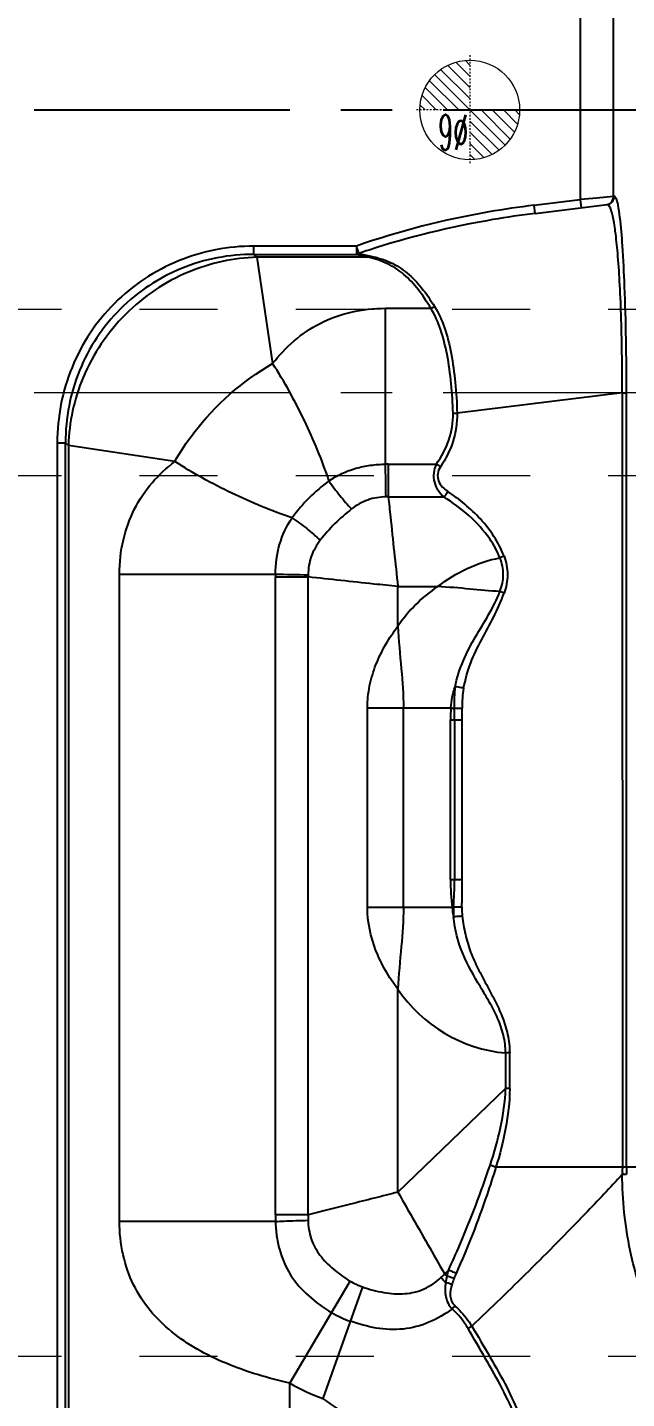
# Model space of a CAD drawing. Header units: millimetres. Extents: x 2634 to 3034, y 1430 to 1883.
# Drawn here: x 2707 to 2743.1, y 1595.1 to 1677.6 of the extents above; entities that cross this region are included whole.
import ezdxf
from ezdxf.enums import TextEntityAlignment as Align

# ---------------------------------------------------------------- set-up
doc = ezdxf.new("R2010")
doc.units = ezdxf.units.MM
doc.linetypes.add('CENTER', pattern=[0.6, 0.375, -0.075, 0.075, -0.075])
doc.linetypes.add('HIDDEN', pattern=[0.2, 0.1, -0.1])
doc.layers.add('cool', color=153, linetype='HIDDEN', lineweight=9)
doc.layers.add('epin', color=13, linetype='Continuous', lineweight=9)
doc.styles.add('TXT05', font='txt.shx', dxfattribs={"width": 0.5, "bigfont": 'gbcbig.shx'})

# ---------------------------------------------------------------- blocks, each defined once
blk = doc.blocks.new('epin_ejp_6')
at = {"layer": 'epin'}
h = blk.add_hatch(dxfattribs=at)
h.set_pattern_fill('_ANSI31', color=123, scale=0.15, angle=90)
h.set_pattern_definition([(135, (119, 124), (-0.3367596, -0.3367596), [])])
h.paths.add_polyline_path([(0, 3, 0.414214), (-3, 0), (0, 0)])
h.paths.add_polyline_path([(3, 0), (0, 0), (0, -3, 0.414214)])
at = {"layer": 'epin', "color": 1, "linetype": 'CENTER', "ltscale": 0.12}
for p, q in [((0, -3.3), (0, 3.3)), ((-3.3, 0), (3.3, 0))]:
    blk.add_line(p, q, dxfattribs=at)
at = {"layer": 'epin'}
blk.add_circle((0, 0), 3, dxfattribs=at)
at = {"layer": 'epin', "color": 6, "style": 'TXT05', "width": 0.5}
blk.add_text('%%c6', height=2.1, dxfattribs=at).set_placement((0.995, 1.35), align=Align.MIDDLE)

msp = doc.modelspace()

# ---------------------------------------------------------------- linework, layer by layer
at = {"color": 7, "linetype": 'Continuous'}
for p, q in [((2740.265, 1679.497), (2740.265, 1667.281)), ((2742.273, 1667.466), (2742.273, 1679.312)), ((2737.488, 1666.94), (2740.265, 1667.281)), ((2741.029, 1667.351), (2740.265, 1667.281)), ((2740.265, 1667.281), (2740.326, 1666.782)), ((2741.661, 1667.41), (2741.029, 1667.351)), ((2742.273, 1667.466), (2741.661, 1667.41)), ((2742.324, 1667.472), (2742.273, 1667.466)), ((2737.549, 1666.441), (2737.488, 1666.94)), ((2737.549, 1666.441), (2741.883, 1666.973)), ((2720.64, 1663.981), (2720.64, 1664.476)), ((2726.804, 1664.476), (2720.64, 1664.476)), ((2720.64, 1663.981), (2720.812, 1663.809)), ((2720.64, 1663.981), (2726.804, 1663.981)), ((2727.514, 1663.809), (2720.812, 1663.809)), ((2720.812, 1663.809), (2721.764, 1657.405)), ((2726.804, 1664.476), (2726.804, 1663.981)), ((2728.551, 1651.355), (2728.551, 1660.733)), ((2728.551, 1660.733), (2731.282, 1660.733)), ((2742.793, 1655.644), (2732.861, 1654.424)), ((2742.793, 1655.644), (2742.805, 1609.037)), ((2742.793, 1655.644), (2743.053, 1655.644)), ((2743.053, 1609.037), (2743.053, 1655.644)), ((2708.806, 1652.643), (2708.806, 1576.099)), ((2708.806, 1652.643), (2709.302, 1652.643)), ((2709.302, 1576.099), (2709.302, 1652.643)), ((2709.474, 1652.471), (2709.302, 1652.643)), ((2709.474, 1652.471), (2709.474, 1576.758)), ((2715.878, 1651.519), (2709.474, 1652.471)), ((2728.72, 1651.357), (2728.72, 1649.383)), ((2728.72, 1651.357), (2731.612, 1651.357)), ((2728.72, 1649.383), (2732.065, 1649.383)), ((2712.55, 1605.775), (2712.55, 1644.732)), ((2712.55, 1644.732), (2721.927, 1644.732)), ((2721.926, 1606.172), (2721.926, 1644.563)), ((2721.926, 1644.563), (2723.9, 1644.563)), ((2723.9, 1606.172), (2723.9, 1644.563)), ((2729.299, 1641.596), (2729.299, 1643.983)), ((2729.299, 1643.983), (2731.687, 1643.983)), ((2727.466, 1624.669), (2727.466, 1636.688)), ((2727.466, 1636.688), (2732.487, 1636.688)), ((2729.636, 1624.669), (2729.636, 1636.688)), ((2732.461, 1626.355), (2732.461, 1635.971)), ((2732.461, 1635.971), (2733.166, 1635.971)), ((2732.709, 1635.971), (2732.709, 1626.354)), ((2733.166, 1626.354), (2733.166, 1635.971)), ((2732.461, 1626.355), (2733.166, 1626.354)), ((2732.561, 1624.669), (2727.466, 1624.669)), ((2729.299, 1607.534), (2729.299, 1619.761)), ((2735.782, 1615.914), (2735.782, 1613.767)), ((2736.025, 1615.914), (2735.782, 1615.914)), ((2736.025, 1613.767), (2736.025, 1615.914)), ((2729.299, 1607.534), (2735.782, 1613.767)), ((2736.025, 1613.767), (2735.782, 1613.767)), ((2743.704, 1609.037), (2735.195, 1609.037)), ((2742.809, 1608.611), (2743.057, 1608.616)), ((2723.9, 1606.172), (2721.926, 1606.172)), ((2721.932, 1605.775), (2712.55, 1605.775)), ((2732.335, 1602.83), (2732.109, 1602.613)), ((2722.792, 1596.045), (2726.426, 1602.183)), ((2727.16, 1601.838), (2724.786, 1595.114)), ((2732.238, 1602.478), (2732.109, 1602.613)), ((2722.792, 1593.197), (2722.792, 1596.045))]:
    msp.add_line(p, q, dxfattribs=at)
at = {"color": 1, "linetype": 'CENTER', "ltscale": 41}
msp.add_line((2633.625, 1672.672), (3033.625, 1672.672), dxfattribs=at)
at = {"color": 7, "linetype": 'Continuous'}
for centre, radius, start, end in [((2741.771, 1667.465), 0.502, 277.02978, 0.05849), ((2733.041, 1688.159), 24.969, 255.53515, 256.63244), ((2742.029, 1620.219), 46.335, 108.40532, 108.97992), ((2733.399, 1691.122), 27.841, 256.62709, 258.14361), ((2733.886, 1691.688), 28.598, 256.6194, 257.12575), ((2742.177, 1619.778), 46.8, 108.19009, 108.40591), ((2731.837, 1685.566), 31.158, 271.43722, 271.88414), ((2728.724, 1639.778), 11.578, 90.02254, 90.858), ((2449.243, 1645.642), 279.366, 0.76728, 1.17183), ((2731.67, 1641.613), 10.9, 126.71163, 143.28858), ((2728.62, 1641.565), 7.818, 89.26939, 90.26213), ((2733.184, 1640.099), 10.851, 127.93969, 142.05979), ((2733.499, 1644.559), 11.573, 179.14185, 179.97769), ((2727.624, 1923.489), 278.815, 268.82919, 269.23457), ((2731.719, 1644.663), 7.819, 179.7377, 180.73018), ((2736.595, 1636.688), 8.793, 123.9312, 146.0688), ((2742.174, 1635.972), 9.714, 175.77043, 180.00254), ((2735.32, 1658.295), 21.792, 262.53086, 263.07264), ((2718.773, 1635.955), 13.936, 0.06658, 2.90875), ((2732.037, 1701.683), 65.024, 270.57675, 270.99004), ((2682.585, 1635.937), 50.581, 0.03915, 0.82924), ((2746.437, 1626.342), 13.976, 179.94831, 186.87358), ((2735.186, 1612.639), 12.313, 101.89652, 102.31073), ((2737.148, 1625.067), 4.604, 184.96053, 192.00769), ((2739.63, 1624.356), 6.99, 177.28087, 182.02407), ((2732.025, 1530.261), 94.429, 89.31672, 89.62175), ((2739.267, 1624.623), 6.117, 179.43364, 184.43812), ((2736.595, 1624.669), 8.793, 213.9312, 264.69754), ((2764.246, 1609.037), 21.193, 180, 181.1383), ((2734.578, 1606.173), 12.652, 180.00469, 181.80242), ((2732.528, 1605.938), 8.631, 178.44786, 180.60793), ((2736.641, 1601.458), 4.52, 162.33785, 166.9621), ((2737.338, 1600.601), 4.978, 155.77919, 159.70886), ((2728.454, 1605.548), 3.929, 238.92798, 250.75882), ((2726.283, 1608.361), 8.185, 313.24394, 315.38392), ((2653.354, 1531.084), 106.084, 42.01402, 42.24098), ((2728.551, 1605.775), 6.369, 239.3824, 250.55168), ((2728.551, 1605.775), 11.306, 239.38361, 250.55095)]:
    msp.add_arc(centre, radius, start, end, dxfattribs=at)
for points, knots in [([(2741.883, 1666.973), (2742, 1666.988), (2742.234, 1667.107), (2742.323, 1667.353), (2742.323, 1667.472)], [0, 0, 0, 0, 0.49977, 1, 1, 1, 1]), ([(2742.425, 1667.364), (2742.417, 1667.379), (2742.393, 1667.422), (2742.356, 1667.463), (2742.324, 1667.472)], [0, 0, 0, 0, 0.335363, 1, 1, 1, 1]), ([(2742.661, 1666.21), (2742.63, 1666.461), (2742.573, 1666.848), (2742.488, 1667.239), (2742.425, 1667.364)], [0, 0, 0, 0, 0.644421, 1, 1, 1, 1]), ([(2737.488, 1666.94), (2736.578, 1666.826), (2732.96, 1666.286), (2729.39, 1665.388), (2726.804, 1664.476)], [0, 0, 0, 0, 0.250582, 1, 1, 1, 1]), ([(2737.549, 1666.441), (2736.701, 1666.337), (2733.327, 1665.843), (2729.995, 1665.037), (2727.567, 1664.239)], [0, 0, 0, 0, 0.250481, 1, 1, 1, 1]), ([(2742.793, 1655.644), (2742.796, 1656.452), (2742.789, 1658.022), (2742.74, 1660.266), (2742.655, 1662.264), (2742.541, 1663.937), (2742.422, 1665.102), (2742.311, 1665.842), (2742.234, 1666.25), (2742.15, 1666.573), (2742.071, 1666.802), (2741.96, 1666.983), (2741.882, 1666.973)], [0, 0, 0, 0, 0.211531, 0.410883, 0.587754, 0.735124, 0.849655, 0.894352, 0.930732, 0.958995, 0.979452, 1, 1, 1, 1]), ([(2743.053, 1655.644), (2743.052, 1657.781), (2743.013, 1660.732), (2742.842, 1664.253), (2742.73, 1665.638), (2742.661, 1666.21)], [0, 0, 0, 0, 0.606049, 0.836734, 1, 1, 1, 1]), ([(2720.64, 1664.476), (2719.098, 1664.476), (2715.981, 1663.877), (2712.03, 1661.253), (2709.406, 1657.301), (2708.807, 1654.184), (2708.806, 1652.643)], [0, 0, 0, 0, 0.250044, 0.500006, 0.749966, 1, 1, 1, 1]), ([(2720.64, 1663.981), (2719.162, 1663.983), (2716.173, 1663.413), (2712.383, 1660.899), (2709.87, 1657.11), (2709.3, 1654.121), (2709.302, 1652.643)], [0, 0, 0, 0, 0.25012, 0.500004, 0.749885, 1, 1, 1, 1]), ([(2720.812, 1663.809), (2719.412, 1663.767), (2716.481, 1663.127), (2712.702, 1660.581), (2710.156, 1656.801), (2709.516, 1653.871), (2709.474, 1652.471)], [0, 0, 0, 0, 0.239514, 0.5, 0.760486, 1, 1, 1, 1]), ([(2726.959, 1664.035), (2726.95, 1664.059), (2726.899, 1664.206), (2726.85, 1664.354), (2726.804, 1664.476)], [0, 0, 0, 0, 0.162068, 1, 1, 1, 1]), ([(2731.282, 1660.733), (2731.045, 1661.125), (2730.567, 1661.854), (2729.712, 1662.794), (2728.686, 1663.468), (2727.915, 1663.72), (2727.514, 1663.809)], [0, 0, 0, 0, 0.273957, 0.520225, 0.754538, 1, 1, 1, 1]), ([(2727.679, 1663.874), (2728.083, 1663.789), (2728.863, 1663.547), (2729.904, 1662.882), (2730.778, 1661.953), (2731.268, 1661.228), (2731.51, 1660.838)], [0, 0, 0, 0, 0.246011, 0.480564, 0.726542, 1, 1, 1, 1]), ([(2721.764, 1657.405), (2722.151, 1657.898), (2723.009, 1658.83), (2724.613, 1659.915), (2726.5, 1660.586), (2727.858, 1660.733), (2728.551, 1660.733)], [0, 0, 0, 0, 0.240175, 0.481747, 0.734582, 1, 1, 1, 1]), ([(2732.618, 1654.417), (2732.587, 1655.599), (2732.434, 1657.31), (2731.921, 1659.422), (2731.525, 1660.338), (2731.282, 1660.733)], [0, 0, 0, 0, 0.544603, 0.786432, 1, 1, 1, 1]), ([(2731.51, 1660.838), (2731.756, 1660.439), (2732.161, 1659.513), (2732.538, 1657.967), (2732.774, 1656.244), (2732.848, 1655.042), (2732.861, 1654.424)], [0, 0, 0, 0, 0.212324, 0.453956, 0.720084, 1, 1, 1, 1]), ([(2715.878, 1651.518), (2716.222, 1652.119), (2717.778, 1654.443), (2719.942, 1656.361), (2721.765, 1657.405)], [0, 0, 0, 0, 0.248048, 1, 1, 1, 1]), ([(2725.154, 1650.351), (2724.744, 1651.592), (2723.737, 1654.012), (2722.477, 1656.31), (2721.764, 1657.405)], [0, 0, 0, 0, 0.500038, 1, 1, 1, 1]), ([(2731.612, 1651.357), (2731.924, 1651.797), (2732.451, 1652.767), (2732.633, 1653.869), (2732.618, 1654.417)], [0, 0, 0, 0, 0.496005, 1, 1, 1, 1]), ([(2732.861, 1654.424), (2732.876, 1653.845), (2732.696, 1652.687), (2732.169, 1651.653), (2731.854, 1651.183)], [0, 0, 0, 0, 0.505892, 1, 1, 1, 1]), ([(2712.55, 1644.732), (2712.55, 1645.425), (2712.696, 1646.783), (2713.37, 1648.668), (2714.448, 1650.278), (2715.388, 1651.128), (2715.878, 1651.519)], [0, 0, 0, 0, 0.265408, 0.518282, 0.759857, 1, 1, 1, 1]), ([(2722.931, 1648.129), (2721.691, 1648.539), (2719.271, 1649.546), (2716.973, 1650.806), (2715.878, 1651.519)], [0, 0, 0, 0, 0.500038, 1, 1, 1, 1]), ([(2725.154, 1650.351), (2725.405, 1650.509), (2725.919, 1650.812), (2726.764, 1651.126), (2727.648, 1651.304), (2728.25, 1651.35), (2728.551, 1651.355)], [0, 0, 0, 0, 0.248027, 0.497307, 0.748439, 1, 1, 1, 1]), ([(2731.612, 1651.357), (2731.529, 1651.191), (2731.415, 1650.825), (2731.475, 1650.088), (2731.805, 1649.615), (2732.065, 1649.383)], [0, 0, 0, 0, 0.256338, 0.517524, 1, 1, 1, 1]), ([(2731.854, 1651.183), (2731.836, 1651.198), (2731.76, 1651.262), (2731.677, 1651.318), (2731.611, 1651.357)], [0, 0, 0, 0, 0.2375, 1, 1, 1, 1]), ([(2731.854, 1651.183), (2731.774, 1651.062), (2731.653, 1650.783), (2731.714, 1650.33), (2731.965, 1649.965), (2732.19, 1649.782), (2732.308, 1649.702)], [0, 0, 0, 0, 0.251154, 0.503179, 0.752954, 1, 1, 1, 1]), ([(2725.154, 1650.351), (2725.359, 1650.046), (2725.794, 1649.466), (2726.266, 1648.914), (2726.513, 1648.656)], [0, 0, 0, 0, 0.50726, 1, 1, 1, 1]), ([(2732.308, 1649.702), (2732.261, 1649.611), (2732.183, 1649.499), (2732.089, 1649.404), (2732.065, 1649.383)], [0, 0, 0, 0, 0.765289, 1, 1, 1, 1]), ([(2735.683, 1645.818), (2735.372, 1646.644), (2734.371, 1648.125), (2733.016, 1649.228), (2732.308, 1649.702)], [0, 0, 0, 0, 0.509029, 1, 1, 1, 1]), ([(2728.584, 1649.383), (2728.212, 1649.381), (2727.463, 1649.26), (2726.805, 1648.884), (2726.513, 1648.656)], [0, 0, 0, 0, 0.501055, 1, 1, 1, 1]), ([(2728.72, 1649.383), (2728.763, 1648.981), (2728.955, 1647.181), (2729.147, 1645.381), (2729.299, 1643.983)], [0, 0, 0, 0, 0.223126, 1, 1, 1, 1]), ([(2735.44, 1645.715), (2735.28, 1646.115), (2734.461, 1647.597), (2733.121, 1648.715), (2732.065, 1649.383)], [0, 0, 0, 0, 0.256104, 1, 1, 1, 1]), ([(2721.927, 1644.732), (2721.934, 1645.332), (2722.093, 1646.531), (2722.6, 1647.637), (2722.931, 1648.129)], [0, 0, 0, 0, 0.502734, 1, 1, 1, 1]), ([(2722.931, 1648.129), (2723.237, 1647.924), (2723.817, 1647.488), (2724.369, 1647.017), (2724.626, 1646.77)], [0, 0, 0, 0, 0.507648, 1, 1, 1, 1]), ([(2724.626, 1646.77), (2724.399, 1646.478), (2724.023, 1645.82), (2723.901, 1645.071), (2723.9, 1644.699)], [0, 0, 0, 0, 0.498917, 1, 1, 1, 1]), ([(2731.687, 1643.983), (2732.242, 1644.4), (2733.425, 1645.142), (2734.757, 1645.595), (2735.44, 1645.715)], [0, 0, 0, 0, 0.5005, 1, 1, 1, 1]), ([(2735.436, 1643.685), (2735.562, 1644.007), (2735.713, 1644.7), (2735.57, 1645.397), (2735.44, 1645.715)], [0, 0, 0, 0, 0.501422, 1, 1, 1, 1]), ([(2735.683, 1645.818), (2735.664, 1645.808), (2735.584, 1645.771), (2735.503, 1645.738), (2735.44, 1645.715)], [0, 0, 0, 0, 0.23739, 1, 1, 1, 1]), ([(2735.683, 1645.818), (2735.816, 1645.464), (2735.96, 1644.703), (2735.818, 1643.944), (2735.695, 1643.586)], [0, 0, 0, 0, 0.49958, 1, 1, 1, 1]), ([(2729.299, 1643.983), (2728.815, 1644.036), (2727.015, 1644.228), (2725.215, 1644.422), (2723.9, 1644.563)], [0, 0, 0, 0, 0.269306, 1, 1, 1, 1]), ([(2735.436, 1643.685), (2734.832, 1643.723), (2733.584, 1643.844), (2732.334, 1643.952), (2731.687, 1643.983)], [0, 0, 0, 0, 0.482847, 1, 1, 1, 1]), ([(2732.744, 1637.957), (2732.849, 1638.497), (2733.187, 1639.539), (2734.182, 1641.408), (2735.07, 1642.72), (2735.436, 1643.685)], [0, 0, 0, 0, 0.260063, 0.512436, 1, 1, 1, 1]), ([(2733.253, 1637.869), (2733.354, 1638.385), (2733.639, 1639.398), (2734.325, 1640.802), (2735.092, 1642.152), (2735.502, 1643.104), (2735.695, 1643.586)], [0, 0, 0, 0, 0.253031, 0.502368, 0.750156, 1, 1, 1, 1]), ([(2735.695, 1643.586), (2735.677, 1643.595), (2735.591, 1643.631), (2735.504, 1643.663), (2735.436, 1643.685)], [0, 0, 0, 0, 0.223872, 1, 1, 1, 1]), ([(2727.466, 1636.688), (2727.466, 1637.132), (2727.558, 1638.022), (2728.077, 1639.727), (2728.768, 1640.887), (2729.299, 1641.596)], [0, 0, 0, 0, 0.250369, 0.500509, 1, 1, 1, 1]), ([(2729.299, 1641.596), (2729.341, 1640.741), (2729.503, 1639.11), (2729.636, 1637.472), (2729.636, 1636.688)], [0, 0, 0, 0, 0.52182, 1, 1, 1, 1]), ([(2733.253, 1637.869), (2733.213, 1637.879), (2733.044, 1637.914), (2732.874, 1637.942), (2732.744, 1637.957)], [0, 0, 0, 0, 0.241028, 1, 1, 1, 1]), ([(2733.151, 1624.683), (2733.152, 1624.823), (2733.162, 1625.171), (2733.157, 1625.728), (2733.166, 1626.146), (2733.166, 1626.354)], [0, 0, 0, 0, 0.25, 0.624995, 1, 1, 1, 1]), ([(2729.299, 1619.761), (2728.768, 1620.47), (2727.847, 1622.006), (2727.465, 1623.786), (2727.466, 1624.669)], [0, 0, 0, 0, 0.500655, 1, 1, 1, 1]), ([(2729.636, 1624.669), (2729.636, 1623.885), (2729.503, 1622.248), (2729.341, 1620.616), (2729.299, 1619.761)], [0, 0, 0, 0, 0.478197, 1, 1, 1, 1]), ([(2733.169, 1624.15), (2733.127, 1624.145), (2732.952, 1624.129), (2732.777, 1624.116), (2732.644, 1624.109)], [0, 0, 0, 0, 0.2409, 1, 1, 1, 1]), ([(2735.782, 1615.914), (2735.78, 1616.274), (2735.686, 1616.994), (2735.323, 1618.014), (2734.82, 1618.971), (2734.061, 1620.221), (2733.12, 1621.849), (2732.711, 1623.341), (2732.645, 1624.11)], [0, 0, 0, 0, 0.121823, 0.243229, 0.364698, 0.487189, 0.738695, 1, 1, 1, 1]), ([(2733.169, 1624.149), (2733.215, 1623.78), (2733.336, 1623.049), (2733.648, 1621.986), (2734.107, 1620.99), (2734.621, 1620.034), (2735.137, 1619.078), (2735.605, 1618.088), (2735.938, 1617.03), (2736.023, 1616.287), (2736.025, 1615.914)], [0, 0, 0, 0, 0.126882, 0.252459, 0.376647, 0.499955, 0.623052, 0.747187, 0.872892, 1, 1, 1, 1]), ([(2734.842, 1609.151), (2735.09, 1609.898), (2735.523, 1611.413), (2735.76, 1612.98), (2735.782, 1613.767)], [0, 0, 0, 0, 0.499789, 1, 1, 1, 1]), ([(2736.025, 1613.767), (2736.025, 1612.962), (2735.831, 1611.358), (2735.429, 1609.802), (2735.195, 1609.037)], [0, 0, 0, 0, 0.501624, 1, 1, 1, 1]), ([(2732.335, 1602.83), (2732.572, 1603.337), (2733.501, 1605.406), (2734.304, 1607.531), (2734.842, 1609.151)], [0, 0, 0, 0, 0.24695, 1, 1, 1, 1]), ([(2735.195, 1609.037), (2735.025, 1608.486), (2734.321, 1606.32), (2733.494, 1604.195), (2732.798, 1602.644)], [0, 0, 0, 0, 0.253406, 1, 1, 1, 1]), ([(2742.809, 1608.611), (2742.438, 1608.208), (2741.689, 1607.415), (2739.826, 1605.458), (2737.198, 1602.789), (2734.895, 1600.564), (2733.742, 1599.469)], [0, 0, 0, 0, 0.127557, 0.254173, 0.629506, 1, 1, 1, 1]), ([(2735.195, 1609.037), (2735.167, 1609.048), (2735.051, 1609.091), (2734.933, 1609.128), (2734.842, 1609.151)], [0, 0, 0, 0, 0.241434, 1, 1, 1, 1]), ([(2742.805, 1609.037), (2742.805, 1608.966), (2742.777, 1608.824), (2742.808, 1608.682), (2742.809, 1608.611)], [0, 0, 0, 0, 0.499999, 1, 1, 1, 1]), ([(2746.781, 1595.345), (2746.682, 1595.581), (2746.385, 1596.145), (2745.842, 1597.14), (2745.168, 1598.452), (2744.451, 1600.067), (2743.778, 1601.951), (2743.038, 1604.798), (2742.8, 1607.073), (2742.798, 1608.611)], [0, 0, 0, 0, 0.054731, 0.136406, 0.242876, 0.370478, 0.514658, 0.670589, 1, 1, 1, 1]), ([(2729.299, 1607.534), (2728.347, 1607.29), (2726.546, 1606.841), (2724.747, 1606.386), (2723.9, 1606.172)], [0, 0, 0, 0, 0.529556, 1, 1, 1, 1]), ([(2729.299, 1607.534), (2729.55, 1607.091), (2730.49, 1605.452), (2731.425, 1603.811), (2732.109, 1602.613)], [0, 0, 0, 0, 0.269274, 1, 1, 1, 1]), ([(2722.792, 1596.045), (2721.486, 1596.338), (2719.573, 1596.905), (2717.223, 1598.036), (2715.669, 1599.09), (2714.335, 1600.375), (2713.319, 1601.953), (2712.687, 1603.788), (2712.55, 1605.105), (2712.55, 1605.775)], [0, 0, 0, 0, 0.260844, 0.38613, 0.507095, 0.625199, 0.744485, 0.869298, 1, 1, 1, 1]), ([(2721.932, 1605.775), (2722.099, 1605.783), (2722.753, 1605.81), (2723.409, 1605.834), (2723.897, 1605.847)], [0, 0, 0, 0, 0.253953, 1, 1, 1, 1]), ([(2721.932, 1605.775), (2721.941, 1605.492), (2721.991, 1604.927), (2722.204, 1603.821), (2722.772, 1602.514), (2723.896, 1601.234), (2724.821, 1600.582), (2725.307, 1600.294)], [0, 0, 0, 0, 0.126011, 0.251668, 0.500366, 0.748816, 1, 1, 1, 1]), ([(2723.897, 1605.847), (2723.901, 1605.472), (2724.02, 1604.719), (2724.577, 1603.703), (2725.41, 1602.859), (2726.073, 1602.396), (2726.427, 1602.183)], [0, 0, 0, 0, 0.241638, 0.481104, 0.73398, 1, 1, 1, 1]), ([(2732.798, 1602.644), (2732.725, 1602.688), (2732.573, 1602.76), (2732.415, 1602.814), (2732.335, 1602.83)], [0, 0, 0, 0, 0.513432, 1, 1, 1, 1]), ([(2727.16, 1601.838), (2727.579, 1601.692), (2728.421, 1601.466), (2729.694, 1601.364), (2730.915, 1601.648), (2731.593, 1602.119), (2731.89, 1602.399)], [0, 0, 0, 0, 0.265744, 0.518498, 0.756167, 1, 1, 1, 1]), ([(2732.172, 1602.087), (2732.138, 1601.813), (2732.11, 1601.25), (2732.364, 1600.711), (2732.562, 1600.515)], [0, 0, 0, 0, 0.498046, 1, 1, 1, 1]), ([(2732.55, 1601.974), (2732.521, 1601.986), (2732.398, 1602.033), (2732.271, 1602.069), (2732.172, 1602.087)], [0, 0, 0, 0, 0.240664, 1, 1, 1, 1]), ([(2732.669, 1602.328), (2732.636, 1602.345), (2732.497, 1602.408), (2732.351, 1602.456), (2732.238, 1602.478)], [0, 0, 0, 0, 0.244447, 1, 1, 1, 1]), ([(2732.55, 1601.974), (2732.486, 1601.755), (2732.382, 1601.317), (2732.56, 1600.853), (2732.72, 1600.71)], [0, 0, 0, 0, 0.514659, 1, 1, 1, 1]), ([(2732.562, 1600.515), (2731.718, 1599.867), (2729.625, 1598.952), (2727.444, 1599.422), (2726.43, 1599.769)], [0, 0, 0, 0, 0.498136, 1, 1, 1, 1]), ([(2733.523, 1599.328), (2733.458, 1599.44), (2733.187, 1599.873), (2732.848, 1600.265), (2732.561, 1600.515)], [0, 0, 0, 0, 0.253922, 1, 1, 1, 1]), ([(2732.72, 1600.71), (2732.709, 1600.694), (2732.66, 1600.626), (2732.605, 1600.562), (2732.562, 1600.515)], [0, 0, 0, 0, 0.240523, 1, 1, 1, 1]), ([(2732.72, 1600.71), (2732.819, 1600.622), (2733.206, 1600.249), (2733.532, 1599.815), (2733.742, 1599.469)], [0, 0, 0, 0, 0.24672, 1, 1, 1, 1]), ([(2733.742, 1599.469), (2733.725, 1599.457), (2733.653, 1599.408), (2733.58, 1599.362), (2733.523, 1599.328)], [0, 0, 0, 0, 0.236227, 1, 1, 1, 1]), ([(2733.742, 1599.469), (2734.119, 1598.86), (2734.831, 1597.64), (2735.847, 1595.855), (2736.635, 1594.137), (2736.978, 1592.962), (2736.994, 1592.402)], [0, 0, 0, 0, 0.274273, 0.541057, 0.785443, 1, 1, 1, 1]), ([(2736.763, 1592.339), (2736.72, 1592.892), (2736.396, 1594.053), (2735.27, 1596.378), (2734.222, 1598.119), (2733.523, 1599.328)], [0, 0, 0, 0, 0.214728, 0.459322, 1, 1, 1, 1]), ([(2736.763, 1592.34), (2736.08, 1592.037), (2734.49, 1591.578), (2731.677, 1591.695), (2728.302, 1592.857), (2726.015, 1594.236), (2724.786, 1595.114)], [0, 0, 0, 0, 0.1745, 0.380272, 0.647238, 1, 1, 1, 1])]:
    msp.add_open_spline(points, degree=3, knots=knots, dxfattribs=at)
for points in [[(2726.804, 1663.981), (2726.858, 1663.988), (2726.912, 1664.007), (2726.959, 1664.035)], [(2727.679, 1663.874), (2727.63, 1663.841), (2727.573, 1663.817), (2727.514, 1663.809)], [(2731.51, 1660.838), (2731.442, 1660.79), (2731.363, 1660.753), (2731.282, 1660.733)], [(2732.487, 1636.688), (2732.51, 1637.119), (2732.597, 1637.551), (2732.744, 1637.957)], [(2732.744, 1637.957), (2732.688, 1637.529), (2732.674, 1637.094), (2732.692, 1636.662)], [(2733.253, 1637.869), (2733.183, 1637.474), (2733.155, 1637.07), (2733.161, 1636.669)], [(2732.648, 1624.688), (2732.682, 1625.243), (2732.71, 1625.799), (2732.709, 1626.354)], [(2732.238, 1602.478), (2732.212, 1602.349), (2732.189, 1602.218), (2732.172, 1602.087)], [(2732.669, 1602.328), (2732.626, 1602.211), (2732.586, 1602.093), (2732.55, 1601.974)]]:
    msp.add_open_spline(points, degree=3, dxfattribs=at)
at = {"layer": 'cool', "ltscale": 47}
for p, q in [((2647.955, 1660.672), (3019.295, 1660.672)), ((2647.955, 1650.672), (3019.295, 1650.672)), ((2647.955, 1597.672), (3019.295, 1597.672))]:
    msp.add_line(p, q, dxfattribs=at)
at = {"layer": 'cool', "color": 1, "linetype": 'CENTER', "ltscale": 41}
msp.add_line((2633.625, 1655.672), (3033.625, 1655.672), dxfattribs=at)

# ---------------------------------------------------------------- block references
at = {"layer": 'epin', "rotation": 180}
msp.add_blockref('epin_ejp_6', (2733.625, 1672.672), dxfattribs=at)

doc.saveas('drawing.dxf')
